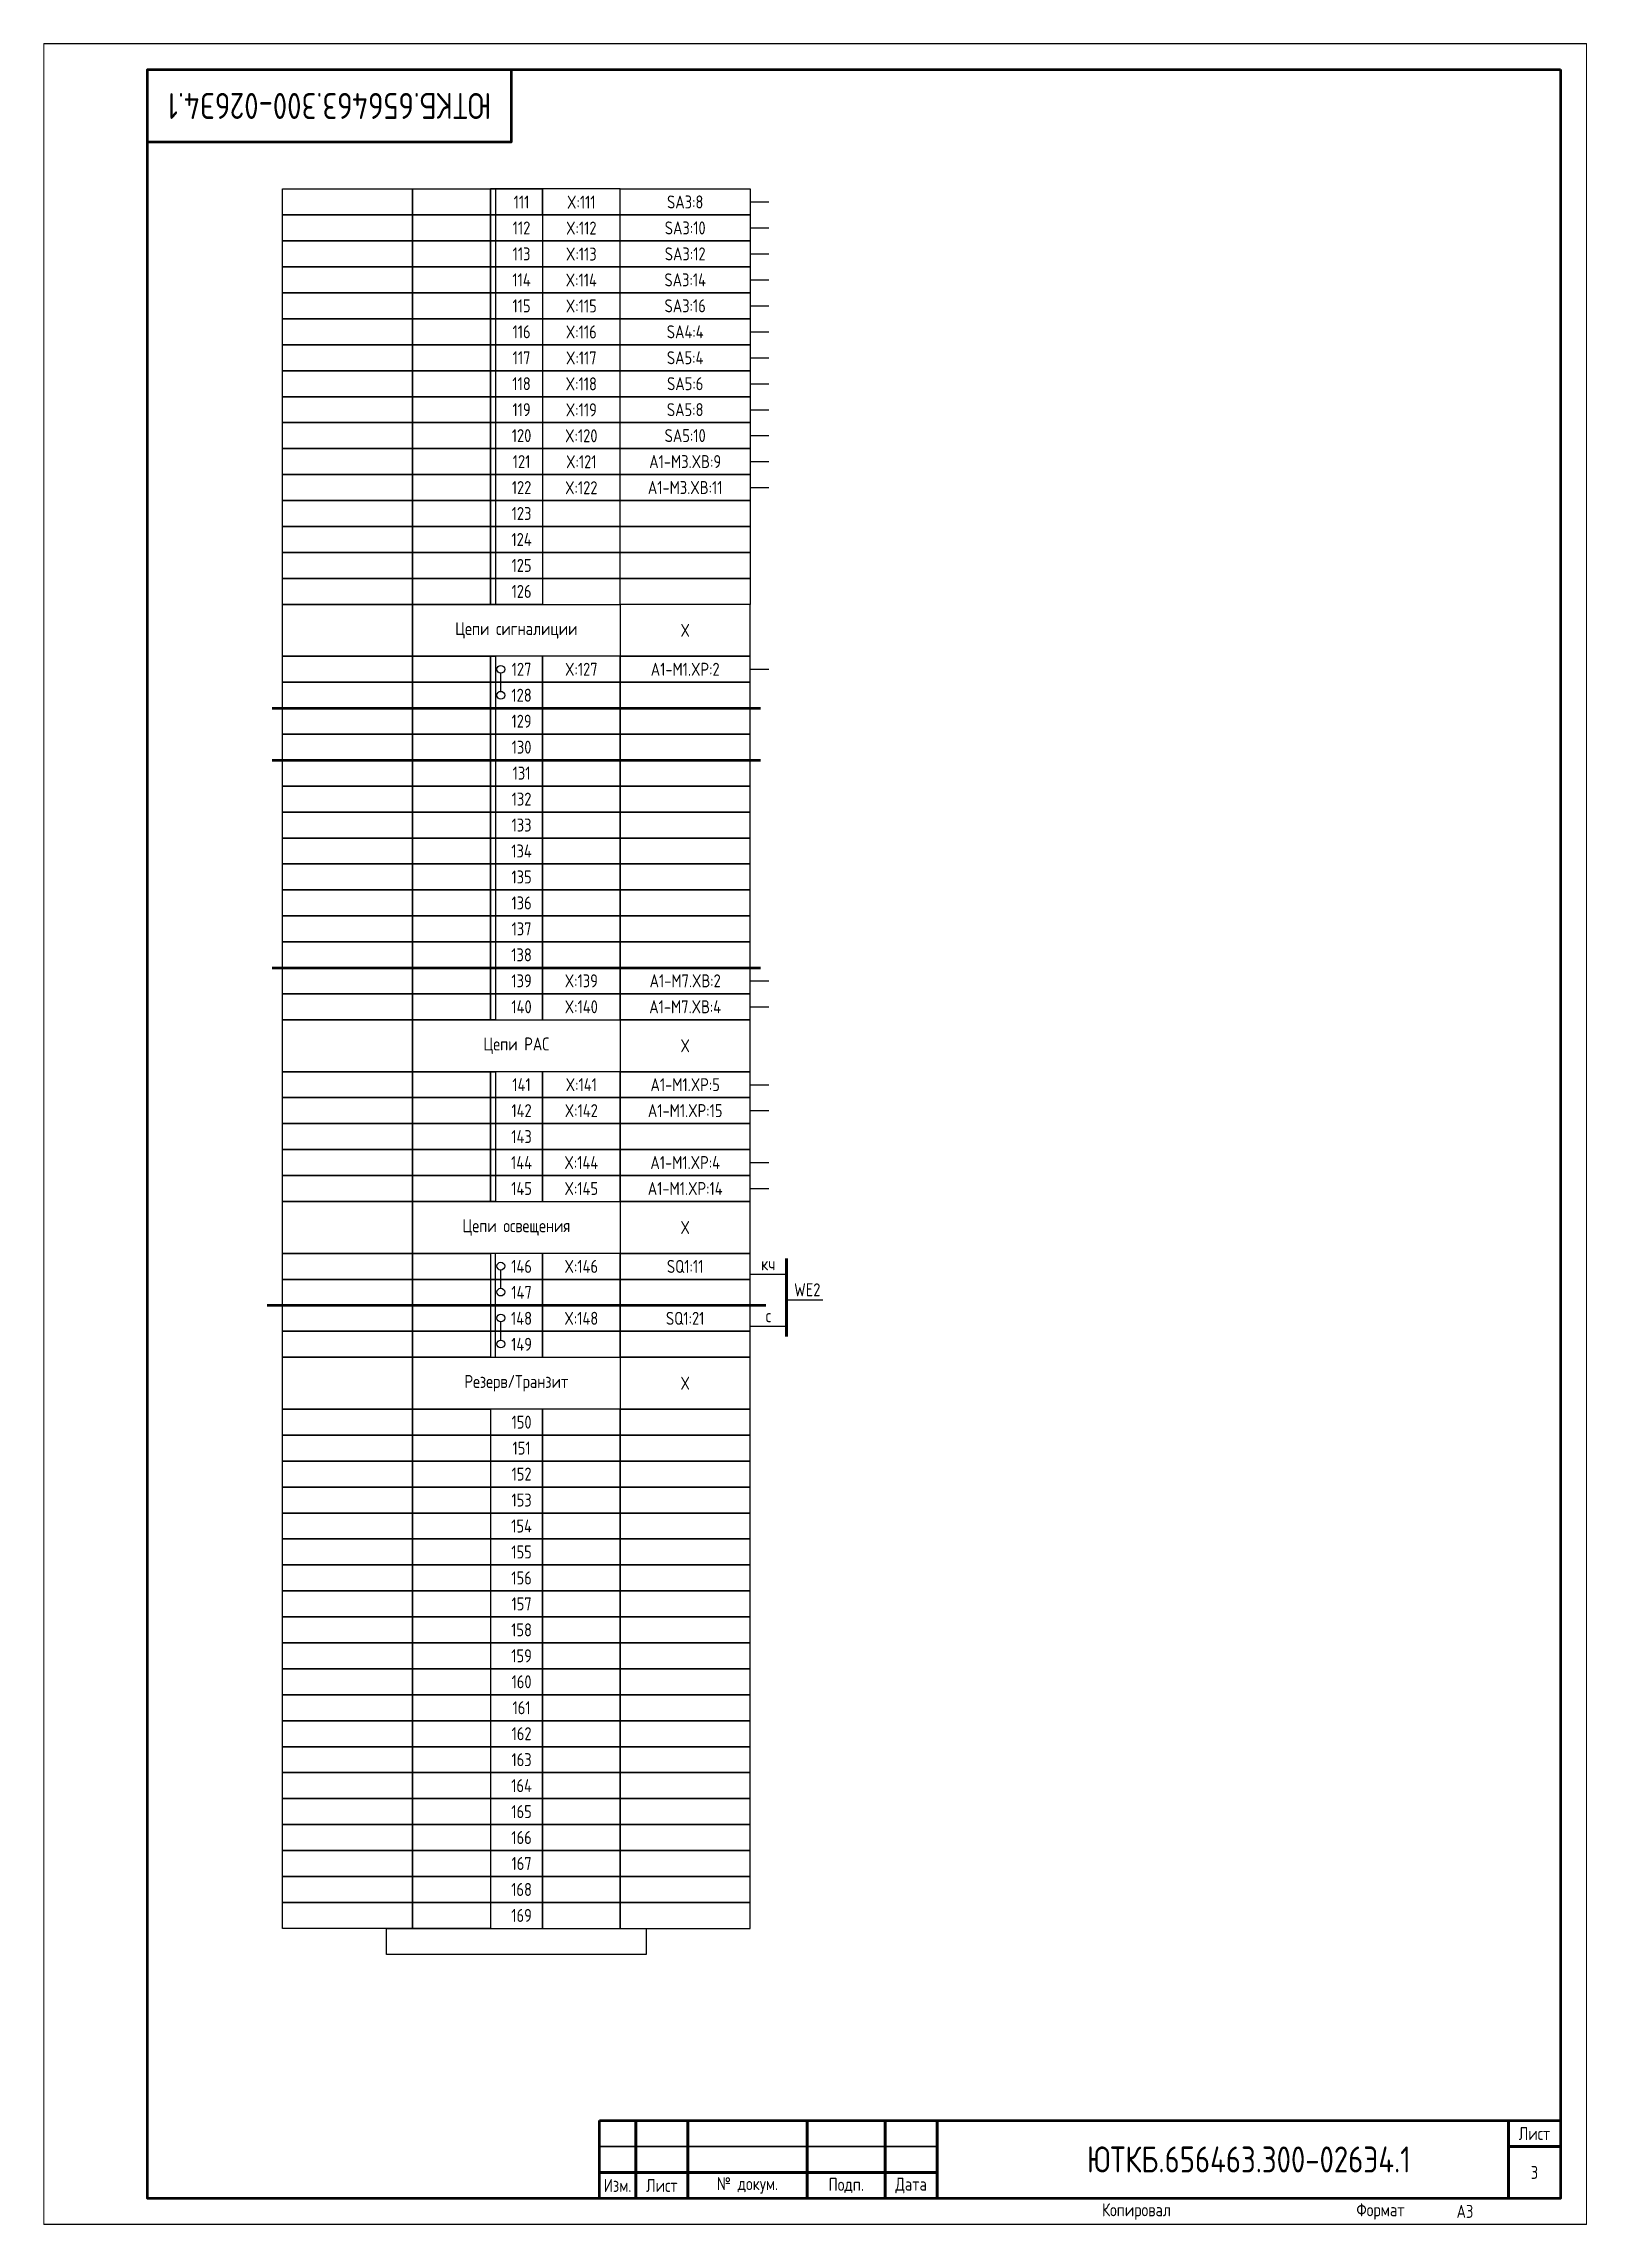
# Paper-space layout 'Э4.1_3' of a CAD drawing. Header units: millimetres, sheet in inches. Extents: x 158.3 to 175, y 96.7 to 120.3.
# The model-space entities are those that its viewports show. They can reach past a viewport. Long polylines and large blocks are cut down to what shows.
import ezdxf

# ---------------------------------------------------------------- set-up
doc = ezdxf.new("R2010")
doc.units = ezdxf.units.MM
doc.styles.add('Gost_type_A', font='GOST_A.TTF')

# ---------------------------------------------------------------- blocks, each defined once
blk = doc.blocks.new('Штамп угловой верхний')
at = {"lineweight": 50}
blk.add_lwpolyline([(0, 0), (70, 0), (70, -14), (0, -14)], close=True, dxfattribs=at)
blk = doc.blocks.new('Штамп малый нижний')
at = {"lineweight": 50}
for points in [[(-185, 15), (-178, 15), (-178, 5), (-185, 5)], [(-178, 15), (-168, 15), (-168, 5), (-178, 5)], [(-168, 15), (-145, 15), (-145, 5), (-168, 5)], [(-145, 15), (-130, 15), (-130, 5), (-145, 5)], [(-130, 15), (-120, 15), (-120, 5), (-130, 5)], [(-120, 15), (-10, 15), (-10, 0), (-120, 0)], [(-10, 15), (0, 15), (0, 10), (-10, 10)], [(-10, 10), (0, 10), (0, 0), (-10, 0)], [(-185, 5), (-178, 5), (-178, 0), (-185, 0)], [(-178, 5), (-168, 5), (-168, 0), (-178, 0)], [(-168, 5), (-145, 5), (-145, 0), (-168, 0)], [(-145, 5), (-130, 5), (-130, 0), (-145, 0)], [(-130, 5), (-120, 5), (-120, 0), (-130, 0)]]:
    blk.add_lwpolyline(points, close=True, dxfattribs=at)
for points in [[(-185, 15), (-178, 15), (-178, 10), (-185, 10)], [(-178, 15), (-168, 15), (-168, 10), (-178, 10)], [(-168, 15), (-145, 15), (-145, 10), (-168, 10)], [(-145, 15), (-130, 15), (-130, 10), (-145, 10)], [(-130, 15), (-120, 15), (-120, 10), (-130, 10)], [(-185, 10), (-178, 10), (-178, 5), (-185, 5)], [(-178, 10), (-168, 10), (-168, 5), (-178, 5)], [(-168, 10), (-145, 10), (-145, 5), (-168, 5)], [(-145, 10), (-130, 10), (-130, 5), (-145, 5)], [(-130, 10), (-120, 10), (-120, 5), (-130, 5)]]:
    blk.add_lwpolyline(points, close=True)
at = {"char_height": 2.5, "style": 'Gost_type_A'}
for s, insert, width, attachment_point in [('Лист', (-5, 12.5), 10, 5), ('Изм.', (-181.5, 2.5), 7, 5), ('Лист', (-173, 2.5), 10, 5), ('№ докум.', (-156.5, 2.5), 23, 5), ('Подп.', (-137.5, 2.5), 15, 5), ('Дата', (-125, 2.5), 10, 5), ('Копировал', (-75, -2.53), 13.1202, 6), ('Формат', (-30, -2.53), 13.1202, 6)]:
    blk.add_mtext(s, dxfattribs=dict(at, insert=insert, width=width, attachment_point=attachment_point))

msp = doc.modelspace()

# ---------------------------------------------------------------- linework, layer by layer
for p, q in [((2410, 389.5), (2413.62, 389.5)), ((2410, 384.5), (2413.62, 384.5)), ((2410, 379.5), (2413.62, 379.5)), ((2410, 374.5), (2413.62, 374.5)), ((2410, 369.5), (2413.62, 369.5)), ((2410, 364.5), (2413.62, 364.5)), ((2410, 359.5), (2413.62, 359.5)), ((2410, 354.5), (2413.62, 354.5)), ((2410, 349.5), (2413.62, 349.5)), ((2410, 344.5), (2413.62, 344.5)), ((2410, 339.5), (2413.62, 339.5)), ((2410, 334.5), (2413.62, 334.5)), ((2410, 299.5), (2413.62, 299.5)), ((2410, 239.5), (2413.62, 239.5)), ((2410, 234.5), (2413.62, 234.5)), ((2410, 219.5), (2413.62, 219.5)), ((2410, 214.5), (2413.62, 214.5)), ((2410, 204.5), (2413.62, 204.5)), ((2410, 199.5), (2413.62, 199.5)), ((2410, 183), (2417, 183)), ((2424, 178), (2417, 178)), ((2410, 173), (2417, 173))]:
    msp.add_line(p, q)
at = {"lineweight": -2}
for p, q in [((2362, 295.25), (2362, 298.75)), ((2362, 180.25), (2362, 183.75)), ((2362, 170.25), (2362, 173.75))]:
    msp.add_line(p, q, dxfattribs=at)
at = {"lineweight": 50}
for p, q in [((2318, 292), (2412, 292)), ((2318, 282), (2412, 282)), ((2318, 242), (2412, 242)), ((2413, 177), (2317, 177))]:
    msp.add_line(p, q, dxfattribs=at)
at = {"linetype": 'ByBlock', "lineweight": 60}
msp.add_line((2417, 171), (2417, 186), dxfattribs=at)
for points in [[(2274, 420), (2274, 0), (1977, 0), (1977, 420)], [(2571, 420), (2571, 0), (2274, 0), (2274, 420)], [(2320, 392), (2345, 392), (2345, 387), (2320, 387)], [(2345, 392), (2360, 392), (2360, 387), (2345, 387)], [(2370, 392), (2360, 392), (2360, 387), (2370, 387)], [(2360, 392), (2370, 392), (2370, 387), (2360, 387)], [(2360, 392), (2361, 392), (2361, 312), (2360, 312)], [(2385, 392), (2370, 392), (2370, 387), (2385, 387)], [(2385, 392), (2410, 392), (2410, 387), (2385, 387)], [(2320, 387), (2345, 387), (2345, 382), (2320, 382)], [(2345, 387), (2360, 387), (2360, 382), (2345, 382)], [(2360, 387), (2370, 387), (2370, 382), (2360, 382)], [(2385, 387), (2370, 387), (2370, 382), (2385, 382)], [(2385, 387), (2410, 387), (2410, 382), (2385, 382)], [(2320, 382), (2345, 382), (2345, 377), (2320, 377)], [(2345, 382), (2360, 382), (2360, 377), (2345, 377)], [(2360, 382), (2370, 382), (2370, 377), (2360, 377)], [(2385, 382), (2370, 382), (2370, 377), (2385, 377)], [(2385, 382), (2410, 382), (2410, 377), (2385, 377)], [(2320, 377), (2345, 377), (2345, 372), (2320, 372)], [(2345, 377), (2360, 377), (2360, 372), (2345, 372)], [(2360, 377), (2370, 377), (2370, 372), (2360, 372)], [(2385, 377), (2370, 377), (2370, 372), (2385, 372)], [(2385, 377), (2410, 377), (2410, 372), (2385, 372)], [(2320, 372), (2345, 372), (2345, 367), (2320, 367)], [(2345, 372), (2360, 372), (2360, 367), (2345, 367)], [(2360, 372), (2370, 372), (2370, 367), (2360, 367)], [(2385, 372), (2370, 372), (2370, 367), (2385, 367)], [(2385, 372), (2410, 372), (2410, 367), (2385, 367)], [(2320, 367), (2345, 367), (2345, 362), (2320, 362)], [(2345, 367), (2360, 367), (2360, 362), (2345, 362)], [(2360, 367), (2370, 367), (2370, 362), (2360, 362)], [(2385, 367), (2370, 367), (2370, 362), (2385, 362)], [(2385, 367), (2410, 367), (2410, 362), (2385, 362)], [(2320, 362), (2345, 362), (2345, 357), (2320, 357)], [(2345, 362), (2360, 362), (2360, 357), (2345, 357)], [(2360, 362), (2370, 362), (2370, 357), (2360, 357)], [(2385, 362), (2370, 362), (2370, 357), (2385, 357)], [(2385, 362), (2410, 362), (2410, 357), (2385, 357)], [(2320, 357), (2345, 357), (2345, 352), (2320, 352)], [(2345, 357), (2360, 357), (2360, 352), (2345, 352)], [(2360, 357), (2370, 357), (2370, 352), (2360, 352)], [(2385, 357), (2370, 357), (2370, 352), (2385, 352)], [(2385, 357), (2410, 357), (2410, 352), (2385, 352)], [(2320, 352), (2345, 352), (2345, 347), (2320, 347)], [(2345, 352), (2360, 352), (2360, 347), (2345, 347)], [(2360, 352), (2370, 352), (2370, 347), (2360, 347)], [(2385, 352), (2370, 352), (2370, 347), (2385, 347)], [(2385, 352), (2410, 352), (2410, 347), (2385, 347)], [(2320, 347), (2345, 347), (2345, 342), (2320, 342)], [(2345, 347), (2360, 347), (2360, 342), (2345, 342)], [(2360, 347), (2370, 347), (2370, 342), (2360, 342)], [(2385, 347), (2370, 347), (2370, 342), (2385, 342)], [(2385, 347), (2410, 347), (2410, 342), (2385, 342)], [(2320, 342), (2345, 342), (2345, 337), (2320, 337)], [(2345, 342), (2360, 342), (2360, 337), (2345, 337)], [(2360, 342), (2370, 342), (2370, 337), (2360, 337)], [(2385, 342), (2370, 342), (2370, 337), (2385, 337)], [(2385, 342), (2410, 342), (2410, 337), (2385, 337)], [(2320, 337), (2345, 337), (2345, 332), (2320, 332)], [(2345, 337), (2360, 337), (2360, 332), (2345, 332)], [(2360, 337), (2370, 337), (2370, 332), (2360, 332)], [(2385, 337), (2370, 337), (2370, 332), (2385, 332)], [(2385, 337), (2410, 337), (2410, 332), (2385, 332)], [(2320, 332), (2345, 332), (2345, 327), (2320, 327)], [(2345, 332), (2360, 332), (2360, 327), (2345, 327)], [(2360, 332), (2370, 332), (2370, 327), (2360, 327)], [(2385, 332), (2370, 332), (2370, 327), (2385, 327)], [(2385, 332), (2410, 332), (2410, 327), (2385, 327)], [(2320, 327), (2345, 327), (2345, 322), (2320, 322)], [(2345, 327), (2360, 327), (2360, 322), (2345, 322)], [(2360, 327), (2370, 327), (2370, 322), (2360, 322)], [(2385, 327), (2370, 327), (2370, 322), (2385, 322)], [(2385, 327), (2410, 327), (2410, 322), (2385, 322)], [(2320, 322), (2345, 322), (2345, 317), (2320, 317)], [(2345, 322), (2360, 322), (2360, 317), (2345, 317)], [(2360, 322), (2370, 322), (2370, 317), (2360, 317)], [(2385, 322), (2370, 322), (2370, 317), (2385, 317)], [(2385, 322), (2410, 322), (2410, 317), (2385, 317)], [(2320, 317), (2345, 317), (2345, 312), (2320, 312)], [(2345, 317), (2360, 317), (2360, 312), (2345, 312)], [(2360, 317), (2370, 317), (2370, 312), (2360, 312)], [(2385, 317), (2370, 317), (2370, 312), (2385, 312)], [(2385, 317), (2410, 317), (2410, 312), (2385, 312)], [(2320, 312), (2345, 312), (2345, 302), (2320, 302)], [(2345, 312), (2385, 312), (2385, 302), (2345, 302)], [(2410, 312), (2385, 312), (2385, 302), (2410, 302)], [(2320, 302), (2345, 302), (2345, 297), (2320, 297)], [(2345, 302), (2360, 302), (2360, 297), (2345, 297)], [(2370, 302), (2360, 302), (2360, 297), (2370, 297)], [(2360, 302), (2361, 302), (2361, 232), (2360, 232)], [(2385, 302), (2370, 302), (2370, 297), (2385, 297)], [(2410, 302), (2385, 302), (2385, 297), (2410, 297)], [(2320, 297), (2345, 297), (2345, 292), (2320, 292)], [(2345, 297), (2360, 297), (2360, 292), (2345, 292)], [(2370, 297), (2360, 297), (2360, 292), (2370, 292)], [(2385, 297), (2370, 297), (2370, 292), (2385, 292)], [(2410, 297), (2385, 297), (2385, 292), (2410, 292)], [(2320, 292), (2345, 292), (2345, 287), (2320, 287)], [(2345, 292), (2360, 292), (2360, 287), (2345, 287)], [(2370, 292), (2360, 292), (2360, 287), (2370, 287)], [(2385, 292), (2370, 292), (2370, 287), (2385, 287)], [(2410, 292), (2385, 292), (2385, 287), (2410, 287)], [(2320, 287), (2345, 287), (2345, 282), (2320, 282)], [(2345, 287), (2360, 287), (2360, 282), (2345, 282)], [(2370, 287), (2360, 287), (2360, 282), (2370, 282)], [(2385, 287), (2370, 287), (2370, 282), (2385, 282)], [(2410, 287), (2385, 287), (2385, 282), (2410, 282)], [(2320, 282), (2345, 282), (2345, 277), (2320, 277)], [(2345, 282), (2360, 282), (2360, 277), (2345, 277)], [(2370, 282), (2360, 282), (2360, 277), (2370, 277)], [(2385, 282), (2370, 282), (2370, 277), (2385, 277)], [(2410, 282), (2385, 282), (2385, 277), (2410, 277)], [(2320, 277), (2345, 277), (2345, 272), (2320, 272)], [(2345, 277), (2360, 277), (2360, 272), (2345, 272)], [(2370, 277), (2360, 277), (2360, 272), (2370, 272)], [(2385, 277), (2370, 277), (2370, 272), (2385, 272)], [(2410, 277), (2385, 277), (2385, 272), (2410, 272)], [(2320, 272), (2345, 272), (2345, 267), (2320, 267)], [(2345, 272), (2360, 272), (2360, 267), (2345, 267)], [(2370, 272), (2360, 272), (2360, 267), (2370, 267)], [(2385, 272), (2370, 272), (2370, 267), (2385, 267)], [(2410, 272), (2385, 272), (2385, 267), (2410, 267)], [(2320, 267), (2345, 267), (2345, 262), (2320, 262)], [(2345, 267), (2360, 267), (2360, 262), (2345, 262)], [(2370, 267), (2360, 267), (2360, 262), (2370, 262)], [(2385, 267), (2370, 267), (2370, 262), (2385, 262)], [(2410, 267), (2385, 267), (2385, 262), (2410, 262)], [(2320, 262), (2345, 262), (2345, 257), (2320, 257)], [(2345, 262), (2360, 262), (2360, 257), (2345, 257)], [(2370, 262), (2360, 262), (2360, 257), (2370, 257)], [(2385, 262), (2370, 262), (2370, 257), (2385, 257)], [(2410, 262), (2385, 262), (2385, 257), (2410, 257)], [(2320, 257), (2345, 257), (2345, 252), (2320, 252)], [(2345, 257), (2360, 257), (2360, 252), (2345, 252)], [(2370, 257), (2360, 257), (2360, 252), (2370, 252)], [(2385, 257), (2370, 257), (2370, 252), (2385, 252)], [(2410, 257), (2385, 257), (2385, 252), (2410, 252)], [(2320, 252), (2345, 252), (2345, 247), (2320, 247)], [(2345, 252), (2360, 252), (2360, 247), (2345, 247)], [(2370, 252), (2360, 252), (2360, 247), (2370, 247)], [(2385, 252), (2370, 252), (2370, 247), (2385, 247)], [(2410, 252), (2385, 252), (2385, 247), (2410, 247)], [(2320, 247), (2345, 247), (2345, 242), (2320, 242)], [(2345, 247), (2360, 247), (2360, 242), (2345, 242)], [(2370, 247), (2360, 247), (2360, 242), (2370, 242)], [(2385, 247), (2370, 247), (2370, 242), (2385, 242)], [(2410, 247), (2385, 247), (2385, 242), (2410, 242)], [(2320, 242), (2345, 242), (2345, 237), (2320, 237)], [(2345, 242), (2360, 242), (2360, 237), (2345, 237)], [(2370, 242), (2360, 242), (2360, 237), (2370, 237)], [(2385, 242), (2370, 242), (2370, 237), (2385, 237)], [(2410, 242), (2385, 242), (2385, 237), (2410, 237)], [(2320, 237), (2345, 237), (2345, 232), (2320, 232)], [(2345, 237), (2360, 237), (2360, 232), (2345, 232)], [(2370, 237), (2360, 237), (2360, 232), (2370, 232)], [(2385, 237), (2370, 237), (2370, 232), (2385, 232)], [(2410, 237), (2385, 237), (2385, 232), (2410, 232)], [(2320, 232), (2345, 232), (2345, 222), (2320, 222)], [(2345, 232), (2385, 232), (2385, 222), (2345, 222)], [(2410, 232), (2385, 232), (2385, 222), (2410, 222)], [(2320, 222), (2345, 222), (2345, 217), (2320, 217)], [(2345, 222), (2360, 222), (2360, 217), (2345, 217)], [(2370, 222), (2360, 222), (2360, 217), (2370, 217)], [(2360, 222), (2361, 222), (2361, 197), (2360, 197)], [(2385, 222), (2370, 222), (2370, 217), (2385, 217)], [(2410, 222), (2385, 222), (2385, 217), (2410, 217)], [(2320, 217), (2345, 217), (2345, 212), (2320, 212)], [(2345, 217), (2360, 217), (2360, 212), (2345, 212)], [(2370, 217), (2360, 217), (2360, 212), (2370, 212)], [(2385, 217), (2370, 217), (2370, 212), (2385, 212)], [(2410, 217), (2385, 217), (2385, 212), (2410, 212)], [(2320, 212), (2345, 212), (2345, 207), (2320, 207)], [(2345, 212), (2360, 212), (2360, 207), (2345, 207)], [(2370, 212), (2360, 212), (2360, 207), (2370, 207)], [(2385, 212), (2370, 212), (2370, 207), (2385, 207)], [(2410, 212), (2385, 212), (2385, 207), (2410, 207)], [(2320, 207), (2345, 207), (2345, 202), (2320, 202)], [(2345, 207), (2360, 207), (2360, 202), (2345, 202)], [(2370, 207), (2360, 207), (2360, 202), (2370, 202)], [(2385, 207), (2370, 207), (2370, 202), (2385, 202)], [(2410, 207), (2385, 207), (2385, 202), (2410, 202)], [(2320, 202), (2345, 202), (2345, 197), (2320, 197)], [(2345, 202), (2360, 202), (2360, 197), (2345, 197)], [(2370, 202), (2360, 202), (2360, 197), (2370, 197)], [(2385, 202), (2370, 202), (2370, 197), (2385, 197)], [(2410, 202), (2385, 202), (2385, 197), (2410, 197)], [(2320, 197), (2345, 197), (2345, 187), (2320, 187)], [(2345, 197), (2385, 197), (2385, 187), (2345, 187)], [(2410, 197), (2385, 197), (2385, 187), (2410, 187)], [(2320, 187), (2345, 187), (2345, 182), (2320, 182)], [(2345, 187), (2360, 187), (2360, 182), (2345, 182)], [(2370, 187), (2360, 187), (2360, 182), (2370, 182)], [(2361, 187), (2360, 187), (2360, 167), (2361, 167)], [(2385, 187), (2370, 187), (2370, 182), (2385, 182)], [(2410, 187), (2385, 187), (2385, 182), (2410, 182)], [(2320, 182), (2345, 182), (2345, 177), (2320, 177)], [(2345, 182), (2360, 182), (2360, 177), (2345, 177)], [(2370, 182), (2360, 182), (2360, 177), (2370, 177)], [(2385, 182), (2370, 182), (2370, 177), (2385, 177)], [(2410, 182), (2385, 182), (2385, 177), (2410, 177)], [(2320, 177), (2345, 177), (2345, 172), (2320, 172)], [(2345, 177), (2360, 177), (2360, 172), (2345, 172)], [(2370, 177), (2360, 177), (2360, 172), (2370, 172)], [(2385, 177), (2370, 177), (2370, 172), (2385, 172)], [(2410, 177), (2385, 177), (2385, 172), (2410, 172)], [(2320, 172), (2345, 172), (2345, 167), (2320, 167)], [(2345, 172), (2360, 172), (2360, 167), (2345, 167)], [(2370, 172), (2360, 172), (2360, 167), (2370, 167)], [(2385, 172), (2370, 172), (2370, 167), (2385, 167)], [(2410, 172), (2385, 172), (2385, 167), (2410, 167)], [(2320, 167), (2345, 167), (2345, 157), (2320, 157)], [(2345, 167), (2385, 167), (2385, 157), (2345, 157)], [(2410, 167), (2385, 167), (2385, 157), (2410, 157)], [(2320, 157), (2345, 157), (2345, 152), (2320, 152)], [(2345, 157), (2360, 157), (2360, 152), (2345, 152)], [(2370, 157), (2360, 157), (2360, 152), (2370, 152)], [(2385, 157), (2370, 157), (2370, 152), (2385, 152)], [(2410, 157), (2385, 157), (2385, 152), (2410, 152)], [(2320, 152), (2345, 152), (2345, 147), (2320, 147)], [(2345, 152), (2360, 152), (2360, 147), (2345, 147)], [(2370, 152), (2360, 152), (2360, 147), (2370, 147)], [(2385, 152), (2370, 152), (2370, 147), (2385, 147)], [(2410, 152), (2385, 152), (2385, 147), (2410, 147)], [(2320, 147), (2345, 147), (2345, 142), (2320, 142)], [(2345, 147), (2360, 147), (2360, 142), (2345, 142)], [(2370, 147), (2360, 147), (2360, 142), (2370, 142)], [(2385, 147), (2370, 147), (2370, 142), (2385, 142)], [(2410, 147), (2385, 147), (2385, 142), (2410, 142)], [(2320, 142), (2345, 142), (2345, 137), (2320, 137)], [(2345, 142), (2360, 142), (2360, 137), (2345, 137)], [(2370, 142), (2360, 142), (2360, 137), (2370, 137)], [(2385, 142), (2370, 142), (2370, 137), (2385, 137)], [(2410, 142), (2385, 142), (2385, 137), (2410, 137)], [(2320, 137), (2345, 137), (2345, 132), (2320, 132)], [(2345, 137), (2360, 137), (2360, 132), (2345, 132)], [(2370, 137), (2360, 137), (2360, 132), (2370, 132)], [(2385, 137), (2370, 137), (2370, 132), (2385, 132)], [(2410, 137), (2385, 137), (2385, 132), (2410, 132)], [(2320, 132), (2345, 132), (2345, 127), (2320, 127)], [(2345, 132), (2360, 132), (2360, 127), (2345, 127)], [(2370, 132), (2360, 132), (2360, 127), (2370, 127)], [(2385, 132), (2370, 132), (2370, 127), (2385, 127)], [(2410, 132), (2385, 132), (2385, 127), (2410, 127)], [(2320, 127), (2345, 127), (2345, 122), (2320, 122)], [(2345, 127), (2360, 127), (2360, 122), (2345, 122)], [(2370, 127), (2360, 127), (2360, 122), (2370, 122)], [(2385, 127), (2370, 127), (2370, 122), (2385, 122)], [(2410, 127), (2385, 127), (2385, 122), (2410, 122)], [(2320, 122), (2345, 122), (2345, 117), (2320, 117)], [(2345, 122), (2360, 122), (2360, 117), (2345, 117)], [(2370, 122), (2360, 122), (2360, 117), (2370, 117)], [(2385, 122), (2370, 122), (2370, 117), (2385, 117)], [(2410, 122), (2385, 122), (2385, 117), (2410, 117)], [(2320, 117), (2345, 117), (2345, 112), (2320, 112)], [(2345, 117), (2360, 117), (2360, 112), (2345, 112)], [(2370, 117), (2360, 117), (2360, 112), (2370, 112)], [(2385, 117), (2370, 117), (2370, 112), (2385, 112)], [(2410, 117), (2385, 117), (2385, 112), (2410, 112)], [(2320, 112), (2345, 112), (2345, 107), (2320, 107)], [(2345, 112), (2360, 112), (2360, 107), (2345, 107)], [(2370, 112), (2360, 112), (2360, 107), (2370, 107)], [(2385, 112), (2370, 112), (2370, 107), (2385, 107)], [(2410, 112), (2385, 112), (2385, 107), (2410, 107)], [(2320, 107), (2345, 107), (2345, 102), (2320, 102)], [(2345, 107), (2360, 107), (2360, 102), (2345, 102)], [(2370, 107), (2360, 107), (2360, 102), (2370, 102)], [(2385, 107), (2370, 107), (2370, 102), (2385, 102)], [(2410, 107), (2385, 107), (2385, 102), (2410, 102)], [(2320, 102), (2345, 102), (2345, 97), (2320, 97)], [(2345, 102), (2360, 102), (2360, 97), (2345, 97)], [(2370, 102), (2360, 102), (2360, 97), (2370, 97)], [(2385, 102), (2370, 102), (2370, 97), (2385, 97)], [(2410, 102), (2385, 102), (2385, 97), (2410, 97)], [(2320, 97), (2345, 97), (2345, 92), (2320, 92)], [(2345, 97), (2360, 97), (2360, 92), (2345, 92)], [(2370, 97), (2360, 97), (2360, 92), (2370, 92)], [(2385, 97), (2370, 97), (2370, 92), (2385, 92)], [(2410, 97), (2385, 97), (2385, 92), (2410, 92)], [(2320, 92), (2345, 92), (2345, 87), (2320, 87)], [(2345, 92), (2360, 92), (2360, 87), (2345, 87)], [(2370, 92), (2360, 92), (2360, 87), (2370, 87)], [(2385, 92), (2370, 92), (2370, 87), (2385, 87)], [(2410, 92), (2385, 92), (2385, 87), (2410, 87)], [(2320, 87), (2345, 87), (2345, 82), (2320, 82)], [(2345, 87), (2360, 87), (2360, 82), (2345, 82)], [(2370, 87), (2360, 87), (2360, 82), (2370, 82)], [(2385, 87), (2370, 87), (2370, 82), (2385, 82)], [(2410, 87), (2385, 87), (2385, 82), (2410, 82)], [(2320, 82), (2345, 82), (2345, 77), (2320, 77)], [(2345, 82), (2360, 82), (2360, 77), (2345, 77)], [(2370, 82), (2360, 82), (2360, 77), (2370, 77)], [(2385, 82), (2370, 82), (2370, 77), (2385, 77)], [(2410, 82), (2385, 82), (2385, 77), (2410, 77)], [(2320, 77), (2345, 77), (2345, 72), (2320, 72)], [(2345, 77), (2360, 77), (2360, 72), (2345, 72)], [(2370, 77), (2360, 77), (2360, 72), (2370, 72)], [(2385, 77), (2370, 77), (2370, 72), (2385, 72)], [(2410, 77), (2385, 77), (2385, 72), (2410, 72)], [(2320, 72), (2345, 72), (2345, 67), (2320, 67)], [(2345, 72), (2360, 72), (2360, 67), (2345, 67)], [(2370, 72), (2360, 72), (2360, 67), (2370, 67)], [(2385, 72), (2370, 72), (2370, 67), (2385, 67)], [(2410, 72), (2385, 72), (2385, 67), (2410, 67)], [(2320, 67), (2345, 67), (2345, 62), (2320, 62)], [(2345, 67), (2360, 67), (2360, 62), (2345, 62)], [(2370, 67), (2360, 67), (2360, 62), (2370, 62)], [(2385, 67), (2370, 67), (2370, 62), (2385, 62)], [(2410, 67), (2385, 67), (2385, 62), (2410, 62)], [(2320, 62), (2345, 62), (2345, 57), (2320, 57)], [(2345, 62), (2360, 62), (2360, 57), (2345, 57)], [(2370, 62), (2360, 62), (2360, 57), (2370, 57)], [(2385, 62), (2370, 62), (2370, 57), (2385, 57)], [(2410, 62), (2385, 62), (2385, 57), (2410, 57)], [(2340, 57), (2390, 57), (2390, 52), (2340, 52)]]:
    msp.add_lwpolyline(points, close=True)
at = {"lineweight": 50}
msp.add_lwpolyline([(2566, 415), (2566, 5), (2294, 5), (2294, 415)], close=True, dxfattribs=at)
at = {"lineweight": -2}
for centre in [(2362, 299.5), (2362, 299.5), (2362, 294.5), (2362, 184.55), (2362, 179.55), (2362, 174.55), (2362, 169.55)]:
    msp.add_circle(centre, 0.75, dxfattribs=at)

# ---------------------------------------------------------------- block references
for name, p in [('Штамп угловой верхний', (2294, 415)), ('Штамп малый нижний', (2566, 5))]:
    msp.add_blockref(name, p)

# ---------------------------------------------------------------- texts
at = {"insert": (2329, 408), "char_height": 5, "width": 70, "attachment_point": 5, "rotation": 180, "style": 'Gost_type_A'}
msp.add_mtext('ЮТКБ.656463.300-026Э4.1', dxfattribs=at)
at = {"ltscale": 10, "char_height": 2.5, "attachment_point": 5, "style": 'Gost_type_A'}
for s, insert, width in [('111', (2366, 389.5), 8), ('X:111', (2377.5, 389.47), 15), ('112', (2366, 384.5), 8), ('X:112', (2377.5, 384.47), 15), ('113', (2366, 379.5), 8), ('X:113', (2377.5, 379.47), 15), ('114', (2366, 374.5), 8), ('X:114', (2377.5, 374.47), 15), ('115', (2366, 369.5), 8), ('X:115', (2377.5, 369.47), 15), ('116', (2366, 364.5), 8), ('X:116', (2377.5, 364.47), 15), ('117', (2366, 359.5), 8), ('X:117', (2377.5, 359.47), 15), ('118', (2366, 354.5), 8), ('X:118', (2377.5, 354.47), 15), ('119', (2366, 349.5), 8), ('X:119', (2377.5, 349.47), 15), ('120', (2366, 344.5), 8), ('X:120', (2377.5, 344.47), 15), ('121', (2366, 339.5), 8), ('X:121', (2377.5, 339.47), 15), ('122', (2366, 334.5), 8), ('X:122', (2377.5, 334.47), 15), ('123', (2366, 329.5), 8), ('124', (2366, 324.5), 8), ('125', (2366, 319.5), 8), ('126', (2366, 314.5), 8), ('127', (2366, 299.5), 8), ('X:127', (2377.5, 299.5), 15), ('128', (2366, 294.5), 8), ('129', (2366, 289.5), 8), ('130', (2366, 284.5), 8), ('131', (2366, 279.5), 8), ('132', (2366, 274.5), 8), ('133', (2366, 269.5), 8), ('134', (2366, 264.5), 8), ('135', (2366, 259.5), 8), ('136', (2366, 254.5), 8), ('137', (2366, 249.5), 8), ('138', (2366, 244.5), 8), ('139', (2366, 239.5), 8), ('X:139', (2377.5, 239.5), 15), ('140', (2366, 234.5), 8), ('X:140', (2377.5, 234.5), 15), ('141', (2366, 219.5), 8), ('X:141', (2377.5, 219.5), 15), ('142', (2366, 214.5), 8), ('X:142', (2377.5, 214.5), 15), ('143', (2366, 209.5), 8), ('144', (2366, 204.5), 8), ('X:144', (2377.5, 204.5), 15), ('145', (2366, 199.5), 8), ('X:145', (2377.5, 199.5), 15), ('146', (2366, 184.5), 8), ('X:146', (2377.5, 184.5), 15), ('147', (2366, 179.5), 8), ('148', (2366, 174.5), 8), ('X:148', (2377.5, 174.5), 15), ('149', (2366, 169.5), 8), ('150', (2366, 154.5), 8), ('151', (2366, 149.5), 8), ('152', (2366, 144.5), 8), ('153', (2366, 139.5), 8), ('154', (2366, 134.5), 8), ('155', (2366, 129.5), 8), ('156', (2366, 124.5), 8), ('157', (2366, 119.5), 8), ('158', (2366, 114.5), 8), ('159', (2366, 109.5), 8), ('160', (2366, 104.5), 8), ('161', (2366, 99.5), 8), ('162', (2366, 94.5), 8), ('163', (2366, 89.5), 8), ('164', (2366, 84.5), 8), ('165', (2366, 79.5), 8), ('166', (2366, 74.5), 8), ('167', (2366, 69.5), 8), ('168', (2366, 64.5), 8), ('169', (2366, 59.5), 8)]:
    msp.add_mtext(s, dxfattribs=dict(at, insert=insert, width=width))
at = {"style": 'Gost_type_A'}
for s, insert, char_height, width, attachment_point in [('{\\C0;SA3:8}', (2397.5, 389.5), 2.5, 25, 5), ('{\\C0;SA3:10}', (2397.5, 384.5), 2.5, 25, 5), ('{\\C0;SA3:12}', (2397.5, 379.5), 2.5, 25, 5), ('{\\C0;SA3:14}', (2397.5, 374.5), 2.5, 25, 5), ('{\\C0;SA3:16}', (2397.5, 369.5), 2.5, 25, 5), ('{\\C0;SA4:4}', (2397.5, 364.5), 2.5, 25, 5), ('{\\C0;SA5:4}', (2397.5, 359.5), 2.5, 25, 5), ('{\\C0;SA5:6}', (2397.5, 354.5), 2.5, 25, 5), ('{\\C0;SA5:8}', (2397.5, 349.5), 2.5, 25, 5), ('{\\C0;SA5:10}', (2397.5, 344.5), 2.5, 25, 5), ('{\\C0;A1-}M3.XB:9', (2397.5, 339.5), 2.5, 25, 5), ('{\\C0;A1-}M3.XB:11', (2397.5, 334.5), 2.5, 25, 5), ('Цепи сигналиции', (2365, 307), 2.5, 40, 5), ('X', (2397.5, 307), 2.5, 25, 5), ('A1-M1.XP:2', (2397.5, 299.5), 2.5, 25, 5), ('A1-M7.XВ:2', (2397.5, 239.5), 2.5, 25, 5), ('A1-M7.XВ:4', (2397.5, 234.5), 2.5, 25, 5), ('Цепи РАС', (2365, 227), 2.5, 40, 5), ('X', (2397.5, 227), 2.5, 25, 5), ('A1-M1.XP:5', (2397.5, 219.5), 2.5, 25, 5), ('A1-M1.XP:15', (2397.5, 214.5), 2.5, 25, 5), ('A1-M1.XP:4', (2397.5, 204.5), 2.5, 25, 5), ('A1-M1.XP:14', (2397.5, 199.5), 2.5, 25, 5), ('Цепи освещения', (2365, 192), 2.5, 40, 5), ('X', (2397.5, 192), 2.5, 25, 5), ('SQ1:11', (2397.5, 184.5), 2.5, 25, 5), ('кч', (2413.5, 185), 2.5, 7, 5), ('WE2', (2421, 180), 2.5, 7, 5), ('SQ1:21', (2397.5, 174.5), 2.5, 25, 5), ('с', (2413.5, 175), 2.5, 7, 5), ('Резерв/Транзит ', (2365, 162), 2.5, 40, 5), ('X', (2397.5, 162), 2.5, 25, 5), ('ЮТКБ.656463.300-026Э4.1', (2506, 12.5), 5, 120, 5), ('3', (2561, 10), 2.5, 10, 5), ('A3', (2546, 2.5), 2.5, 20, 4), ('A3', (2546, 2.5), 2.5, 20, 4)]:
    msp.add_mtext(s, dxfattribs=dict(at, insert=insert, char_height=char_height, width=width, attachment_point=attachment_point))

psp = doc.layouts.new('Э4.1_3')

# ---------------------------------------------------------------- viewports
at = {"layer": '0'}
psp.add_viewport(center=(166.619, 108.462), size=(16.681, 23.5893), view_center_point=(2422.5, 210), view_height=420, dxfattribs=at)

doc.saveas('drawing.dxf')
